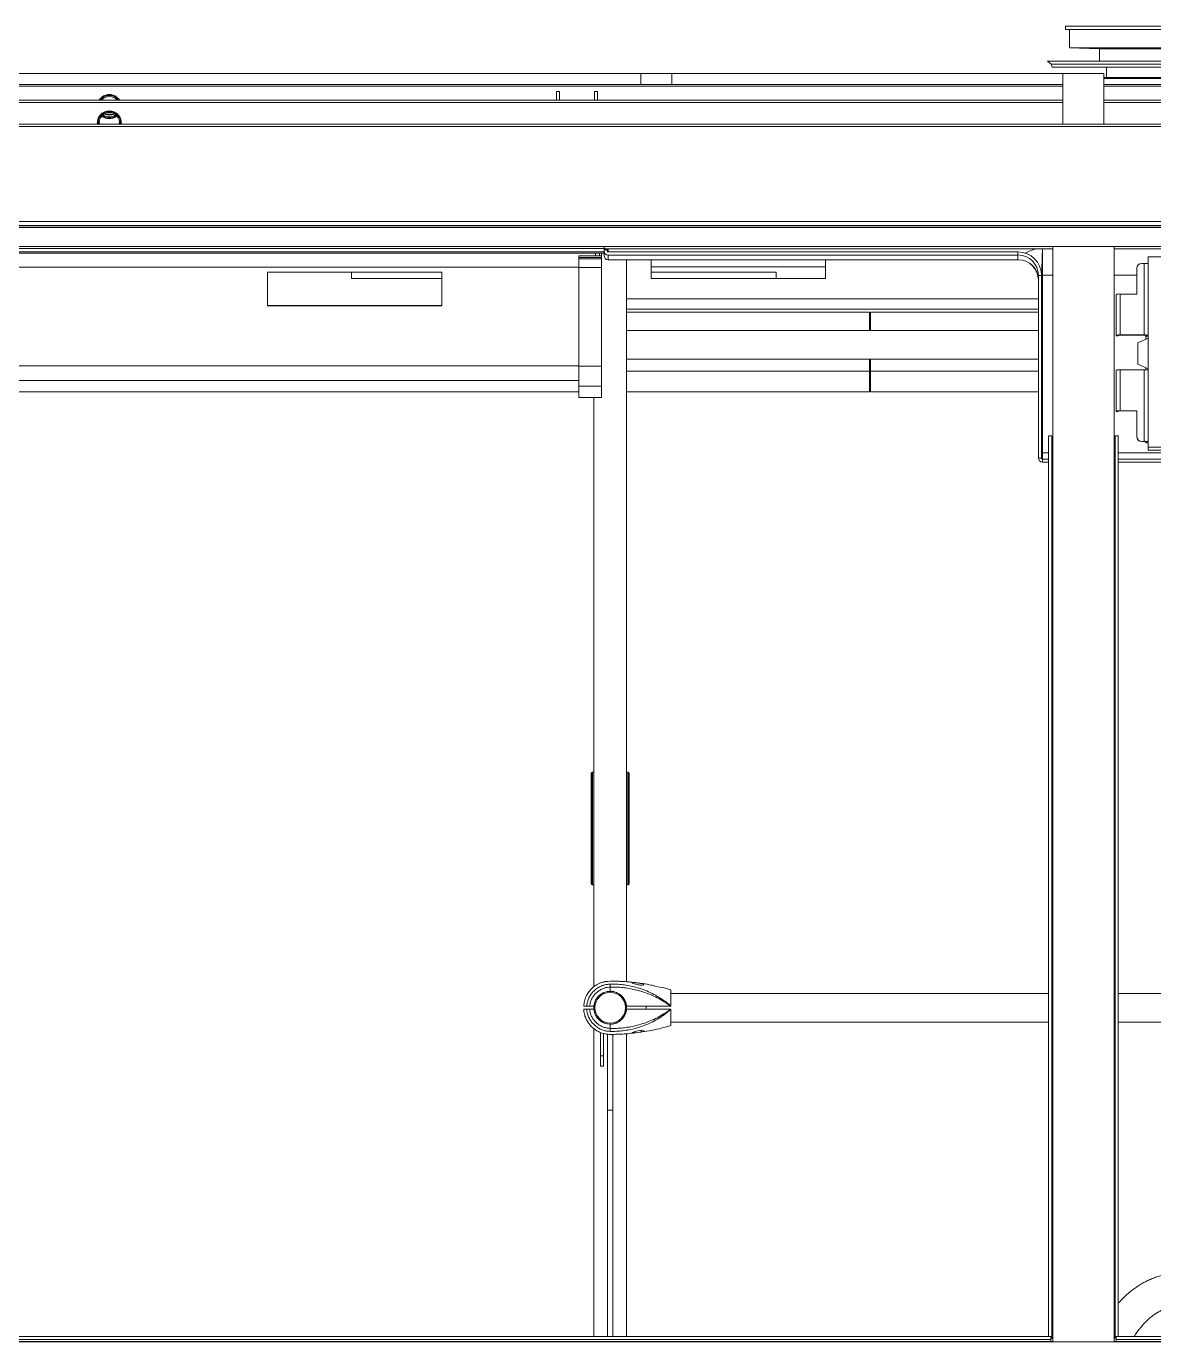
# Model space of a CAD drawing. Header units: millimetres. Extents: x -16985 to -606, y 2122 to 9380.
# Drawn here: x -10484 to -9383, y 6218 to 7502 of the extents above; entities that cross this region are included whole.
import ezdxf

# ---------------------------------------------------------------- set-up
doc = ezdxf.new("R2010")
doc.units = ezdxf.units.MM
doc.linetypes.add('K5LT32768', pattern=[0])
doc.linetypes.add('K5LT_THIN', pattern=[0])

msp = doc.modelspace()

# ---------------------------------------------------------------- linework, layer by layer
at = {"color": 7, "linetype": 'K5LT_THIN', "lineweight": 18}
for p, q in [((-9469.1, 7502.2), (-9469.1, 7499.2)), ((-9349.1, 7502.2), (-9469.1, 7502.2)), ((-9349.1, 7499.2), (-9469.1, 7499.2)), ((-9465.1, 7499.2), (-9465.1, 7481.2)), ((-9465.1, 7481.2), (-9436.1, 7480.2)), ((-9349.1, 7481.2), (-9465.1, 7481.2)), ((-9349.1, 7480.2), (-9436.1, 7480.2)), ((-9436.1, 7480.2), (-9436.1, 7468.2)), ((-9486.6, 7468.2), (-9483.1, 7465.2)), ((-9349.1, 7468.2), (-9486.6, 7468.2)), ((-9349.1, 7465.2), (-9483.1, 7465.2)), ((-9483.1, 7465.2), (-9482.1, 7462.2)), ((-9349.1, 7462.2), (-9482.1, 7462.2)), ((-9429.1, 7462.2), (-9429.1, 7452.2)), ((-11237.6, 7456.2), (-9471.6, 7456.2)), ((-9853.6, 7456.2), (-9883.6, 7456.2)), ((-9883.6, 7445.3), (-9883.6, 7456.2)), ((-9853.6, 7445.3), (-9853.6, 7456.2)), ((-9431.6, 7456.2), (-9471.6, 7456.2)), ((-9471.6, 7406.7), (-9471.6, 7456.2)), ((-9431.6, 7406.7), (-9431.6, 7456.2)), ((-8456.6, 7452.2), (-9431.6, 7452.2)), ((-8456.6, 7451.3), (-9431.6, 7451.3)), ((-11237.6, 7445.3), (-9471.6, 7445.3)), ((-11237.6, 7443.7), (-9471.6, 7443.7)), ((-9963.1, 7438.7), (-9966.1, 7438.7)), ((-9966.1, 7438.7), (-9966.1, 7430.2)), ((-9963.1, 7438.7), (-9963.1, 7430.2)), ((-9926.1, 7438.7), (-9929.1, 7438.7)), ((-9929.1, 7438.7), (-9929.1, 7430.2)), ((-9926.1, 7438.7), (-9926.1, 7430.2)), ((-9853.6, 7445.3), (-9883.6, 7445.3)), ((-9431.6, 7445.3), (-8313.6, 7445.3)), ((-9431.6, 7443.7), (-8313.6, 7443.7)), ((-11237.6, 7430.2), (-9471.6, 7430.2)), ((-11237.6, 7427.9), (-9471.6, 7427.9)), ((-9431.6, 7430.2), (-8313.6, 7430.2)), ((-9431.6, 7427.9), (-8313.6, 7427.9)), ((-10414.1, 7410.4), (-10414.1, 7407.8)), ((-10406.5, 7416.2), (-10398.6, 7416.2)), ((-10391.1, 7407.8), (-10391.1, 7410.4)), ((-8276.6, 7406.7), (-16740.6, 7406.7)), ((-8276.6, 7406.7), (-16740.6, 7406.7)), ((-16740.6, 7406.7), (-8276.6, 7406.7)), ((-16740.6, 7404.5), (-8276.6, 7404.5)), ((-10414.2, 7406.7), (-10414.3, 7408.1)), ((-10390.8, 7408.1), (-10390.9, 7406.7)), ((-16740.6, 7311.8), (-8276.6, 7311.8)), ((-16740.6, 7307.6), (-8276.6, 7307.6)), ((-16740.6, 7307.4), (-8276.6, 7307.4)), ((-16740.6, 7305.7), (-8276.6, 7305.7)), ((-9919.6, 7287.4), (-11225.6, 7287.4)), ((-9919.6, 7285.4), (-11225.6, 7285.4)), ((-11223.6, 7280.6), (-9919.6, 7280.6)), ((-9928.1, 7280.6), (-9928.1, 7278)), ((-9924.1, 7278), (-9924.1, 7280.6)), ((-9922.1, 7280.6), (-9922.1, 7278)), ((-9919.6, 7287.4), (-9919.6, 7285.4)), ((-9919.6, 7287.2), (-8276.6, 7287.2)), ((-9919.6, 7285.4), (-9919.6, 7282.2)), ((-9918.6, 7285.3), (-9919.6, 7285.3)), ((-9916.6, 7283.9), (-9919.6, 7283.9)), ((-9919.6, 7282.2), (-9919.6, 7280.6)), ((-9919.6, 7280.6), (-9919.6, 7280.6)), ((-9919.6, 7278.4), (-9919.6, 7280.6)), ((-9918.6, 7285.3), (-9918.6, 7283.9)), ((-9918.6, 7285), (-9481.6, 7285)), ((-9916.6, 7284.1), (-9916.6, 7285)), ((-9916.6, 7282.9), (-9916.6, 7283.9)), ((-9515.6, 7281.9), (-9915.6, 7281.9)), ((-9515.6, 7281.9), (-9515.6, 7278.9)), ((-9421.6, 7287.2), (-9481.6, 7287.2)), ((-9481.6, 6218.2), (-9481.6, 7287.2)), ((-9421.6, 6218.2), (-9421.6, 7287.2)), ((-9421.6, 7285), (-8373.6, 7285)), ((-9944.1, 7278), (-9922.1, 7278)), ((-9944.1, 7276.5), (-9944.1, 7278)), ((-9944.1, 7276.5), (-9922.1, 7276.5)), ((-9944.1, 7276.5), (-9944.1, 7275.2)), ((-9944.1, 7275.2), (-9922.1, 7275.2)), ((-9944.1, 7275.2), (-9944.1, 7266.6)), ((-9922.1, 7276.5), (-9922.1, 7278)), ((-9922.1, 7276.5), (-9922.1, 7275.2)), ((-9922.1, 7275.2), (-9922.1, 7266.6)), ((-9919.6, 7278.4), (-9919.6, 7278.4)), ((-9515.6, 7278.9), (-9915.6, 7278.9)), ((-9915.6, 7278.9), (-9915.6, 7274.4)), ((-9915.6, 7274.4), (-9515.6, 7274.4)), ((-9915.6, 7274.4), (-9515.6, 7274.4)), ((-9897.6, 6569.6), (-9897.6, 7274.4)), ((-9873.6, 7274.4), (-9873.6, 7256)), ((-9703.6, 7256), (-9703.6, 7274.4)), ((-9515.6, 7274.4), (-9515.6, 7278.9)), ((-9394.6, 7270.8), (-9392.5, 7270.8)), ((-9392.5, 7270.8), (-9392.5, 7200.9)), ((-8406.6, 7277.2), (-9388.6, 7277.2)), ((-9388.6, 7091.4), (-9388.6, 7277.2)), ((-10078.1, 7262.2), (-10248.1, 7262.2)), ((-10248.1, 7262.2), (-10248.1, 7229.3)), ((-10166.1, 7256), (-10166.1, 7262.2)), ((-10078.1, 7256), (-10166.1, 7256)), ((-10078.1, 7229.3), (-10078.1, 7262.2)), ((-9944.1, 7266.6), (-9922.1, 7266.6)), ((-9944.1, 7266.6), (-9944.1, 7170.3)), ((-9922.1, 7266.6), (-9922.1, 7170.3)), ((-9751.6, 7262.3), (-9873.6, 7262.3)), ((-9873.6, 7262.2), (-9751.6, 7262.2)), ((-9873.6, 7256), (-9703.6, 7256)), ((-9751.6, 7256), (-9751.6, 7262.3)), ((-9495.6, 7080.8), (-9495.6, 7259)), ((-9492.6, 7259), (-9495.6, 7259)), ((-9492.6, 7080.8), (-9492.6, 7259)), ((-9492.5, 7257.8), (-9492.6, 7258)), ((-9491.6, 7086), (-9491.6, 7259.4)), ((-9399.6, 7240.8), (-9399.6, 7265.8)), ((-10248.1, 7229.5), (-10078.1, 7229.5)), ((-10248.1, 7229.3), (-10078.1, 7229.3)), ((-9495.6, 7236.2), (-9897.6, 7236.2)), ((-9419.6, 7200.7), (-9419.6, 7240.7)), ((-9415.7, 7240.8), (-9415.7, 7200.9)), ((-9415.7, 7240.8), (-9399.6, 7240.8)), ((-9660.6, 7223), (-9897.6, 7223)), ((-9660.6, 7223), (-9660.6, 7205.2)), ((-9495.6, 7223), (-9659.6, 7223)), ((-9659.6, 7223), (-9659.6, 7205.2)), ((-9495.6, 7205.2), (-9897.6, 7205.2)), ((-9417.6, 7200.7), (-9419.6, 7200.7)), ((-9419.6, 7200.7), (-9419.6, 7200.1)), ((-9419.6, 7200.1), (-9417.6, 7200.1)), ((-9419.6, 7200.1), (-9417.6, 7200.1)), ((-9419.6, 7200.1), (-9419.6, 7200.1)), ((-9417.6, 7200.7), (-9417.6, 7200.1)), ((-9417.6, 7200.1), (-9417.6, 7200.1)), ((-9392.5, 7200.9), (-9415.7, 7200.9)), ((-9415.7, 7200.8), (-9415.7, 7200.9)), ((-9392.5, 7200.8), (-9415.7, 7200.8)), ((-9388.6, 7197.8), (-9398.6, 7193.2)), ((-9398.6, 7183.3), (-9398.6, 7193.2)), ((-9392.5, 7200.8), (-9392.5, 7200.9)), ((-9390.6, 7200.7), (-9388.6, 7200.7)), ((-9390.6, 7200.7), (-9390.6, 7199.8)), ((-9388.6, 7199.8), (-9390.6, 7199.8)), ((-9390.6, 7199.8), (-9390.6, 7196.9)), ((-9398.6, 7172.5), (-9398.6, 7183.3)), ((-9944.1, 7170.3), (-9922.1, 7170.3)), ((-9944.1, 7170.3), (-9944.1, 7150.8)), ((-9922.1, 7170.3), (-9922.1, 7150.8)), ((-9897.6, 7177.2), (-9495.6, 7177.2)), ((-9660.6, 7177.2), (-9660.6, 7165.6)), ((-9660.6, 7165.6), (-9660.6, 7145.5)), ((-9659.6, 7177.2), (-9659.6, 7165.6)), ((-9659.6, 7165.6), (-9659.6, 7145.5)), ((-9419.6, 7126.8), (-9419.6, 7166.7)), ((-9415.7, 7166.9), (-9415.7, 7127)), ((-9415.7, 7166.9), (-9392.5, 7166.9)), ((-9398.6, 7172.5), (-9388.6, 7167.8)), ((-9392.5, 7097), (-9392.5, 7166.9)), ((-9390.6, 7168.8), (-9390.6, 7166.9)), ((-9944.1, 7145.5), (-11223.6, 7145.5)), ((-9944.1, 7150.8), (-9922.1, 7150.8)), ((-9944.1, 7150.8), (-9944.1, 7140)), ((-9944.1, 7140), (-9922.1, 7140)), ((-9944.1, 7140), (-9922.1, 7140)), ((-9944.1, 7140), (-9944.1, 7140)), ((-9929.6, 7140), (-9929.6, 6564.7)), ((-9922.1, 7150.8), (-9922.1, 7140)), ((-9922.1, 7140), (-9922.1, 7140)), ((-9660.6, 7145.5), (-9897.6, 7145.5)), ((-9660.6, 7146.7), (-9659.6, 7146.7)), ((-9660.6, 7145.5), (-9660.6, 7145.5)), ((-9495.6, 7145.5), (-9659.6, 7145.5)), ((-9659.6, 7145.5), (-9659.6, 7145.5)), ((-9419.6, 7126.2), (-9419.6, 7126.8)), ((-9419.6, 7126.2), (-9417.6, 7126.2)), ((-9419.6, 7126.2), (-9417.6, 7126.2)), ((-9419.6, 7126.2), (-9419.6, 7126.2)), ((-9417.6, 7126.8), (-9417.6, 7126.2)), ((-9417.6, 7126.2), (-9417.6, 7126.2)), ((-9399.6, 7127), (-9415.7, 7127)), ((-9399.6, 7126.9), (-9415.7, 7126.9)), ((-9399.6, 7102), (-9399.6, 7127)), ((-9485.6, 7079.8), (-9485.6, 7102.4)), ((-9482.6, 7102.5), (-9482.6, 6223.4)), ((-9420.6, 7102.5), (-9420.6, 6223.4)), ((-9417.6, 7102.4), (-9417.6, 7079.8)), ((-9399.6, 7101.9), (-9399.6, 7102)), ((-9394.6, 7097), (-9394.6, 7096.9)), ((-9392.5, 7097), (-9394.6, 7097)), ((-9392.5, 7096.9), (-9394.6, 7096.9)), ((-9392.5, 7096.9), (-9392.5, 7097)), ((-9390.6, 7096.8), (-9388.6, 7096.8)), ((-9390.6, 7095.7), (-9390.6, 7096.8)), ((-9390.6, 7095.7), (-9388.6, 7095.7)), ((-9390.6, 7095.7), (-9388.6, 7095.7)), ((-9390.6, 7095.7), (-9390.6, 7095.7)), ((-9388.6, 7088.5), (-9388.6, 7091.4)), ((-8406.6, 7091.4), (-9388.6, 7091.4)), ((-8406.6, 7088.5), (-9388.6, 7088.5)), ((-9492.6, 7080.8), (-9495.6, 7080.8)), ((-9491.6, 7079.8), (-9491.6, 7086)), ((-9491.6, 7079.8), (-9491.6, 7076.8)), ((-9485.6, 7079.8), (-9491.6, 7079.8)), ((-9485.6, 7076.8), (-9491.6, 7076.8)), ((-9485.6, 7079.8), (-9485.6, 7076.8)), ((-9485.6, 6223.3), (-9485.6, 7076.8)), ((-9417.6, 7079.8), (-9417.6, 7076.8)), ((-8377.6, 7079.8), (-9417.6, 7079.8)), ((-9417.6, 7076.8), (-9417.6, 6223.3)), ((-8377.6, 7076.8), (-9417.6, 7076.8)), ((-9932.1, 6665.2), (-9932.1, 6773.2)), ((-9931.1, 6664.2), (-9931.1, 6774.2)), ((-9930.8, 6774.2), (-9931.1, 6774.2)), ((-9930.8, 6664.2), (-9930.8, 6774.2)), ((-9929.6, 6774.2), (-9930.8, 6774.2)), ((-9896.3, 6774.2), (-9897.6, 6774.2)), ((-9896.1, 6774.2), (-9896.3, 6774.2)), ((-9896.3, 6664.2), (-9896.3, 6774.2)), ((-9896.1, 6664.2), (-9896.1, 6774.2)), ((-9895.1, 6665.2), (-9895.1, 6773.2)), ((-9930.8, 6664.2), (-9931.1, 6664.2)), ((-9929.6, 6664.2), (-9930.8, 6664.2)), ((-9896.3, 6664.2), (-9897.6, 6664.2)), ((-9896.1, 6664.2), (-9896.3, 6664.2)), ((-9913.6, 6567.2), (-9913.6, 6564.3)), ((-9913.6, 6564.3), (-9913.6, 6560.3)), ((-9854.5, 6561.7), (-9861.1, 6563.5)), ((-9854.5, 6561.7), (-9854.5, 6545.9)), ((-9485.6, 6558.2), (-9854.5, 6558.2)), ((-8377.6, 6558.2), (-9417.6, 6558.2)), ((-9936.6, 6545.7), (-9939.5, 6545.7)), ((-9936.6, 6542.7), (-9939.5, 6542.7)), ((-9933.7, 6545.7), (-9936.6, 6545.7)), ((-9933.7, 6542.7), (-9936.6, 6542.7)), ((-9933.7, 6545.7), (-9929.6, 6545.7)), ((-9933.7, 6542.7), (-9929.6, 6542.7)), ((-9929.6, 6546), (-9929.6, 6544.2)), ((-9929.6, 6544.2), (-9929.6, 6542.4)), ((-9897.6, 6544.2), (-9897.6, 6545.9)), ((-9897.6, 6542.5), (-9897.6, 6544.2)), ((-9897.5, 6545.7), (-9854.8, 6545.7)), ((-9897.5, 6542.7), (-9854.8, 6542.7)), ((-9878.6, 6545.7), (-9878.6, 6542.7)), ((-9854.5, 6545.7), (-9854.8, 6545.7)), ((-9854.5, 6542.7), (-9854.8, 6542.7)), ((-9854.5, 6545.9), (-9854.5, 6545.7)), ((-9854.5, 6542.5), (-9854.5, 6542.7)), ((-9854.5, 6526.7), (-9854.5, 6542.5)), ((-9929.6, 6523.8), (-9929.6, 6223.3)), ((-9913.6, 6524), (-9913.6, 6528.1)), ((-9913.6, 6521.1), (-9913.6, 6524)), ((-9854.5, 6530.2), (-9485.6, 6530.2)), ((-9417.6, 6530.2), (-8377.6, 6530.2)), ((-9923.1, 6497.2), (-9923.1, 6520)), ((-9920.1, 6519.1), (-9920.1, 6497.2)), ((-9916.1, 6444.2), (-9916.1, 6518.4)), ((-9911.1, 6518.3), (-9911.1, 6444.2)), ((-9897.6, 6223.3), (-9897.6, 6518.8)), ((-9889.5, 6521), (-9892.5, 6519.7)), ((-9892.5, 6519.7), (-9889.5, 6519.7)), ((-9883.5, 6522.2), (-9889.5, 6521)), ((-9889.5, 6521), (-9889.5, 6519.7)), ((-9889.5, 6519.7), (-9883.5, 6520.5)), ((-9880.5, 6521.6), (-9883.5, 6522.2)), ((-9883.5, 6522.2), (-9883.5, 6520.5)), ((-9883.5, 6520.5), (-9880.5, 6521.6)), ((-9923.1, 6487.2), (-9923.1, 6497.2)), ((-9923.1, 6497.2), (-9920.1, 6497.2)), ((-9920.1, 6497.2), (-9920.1, 6487.2)), ((-9920.1, 6487.2), (-9923.1, 6487.2)), ((-9911.1, 6444.2), (-9916.1, 6444.2)), ((-9916.1, 6444.2), (-9916.1, 6223.3)), ((-9911.1, 6444.2), (-9911.1, 6223.3)), ((-11573.6, 6218.2), (-8333.6, 6218.2)), ((-9483.6, 6223.3), (-11225.6, 6223.3)), ((-11225.6, 6220.4), (-9483.6, 6220.4)), ((-9483.6, 6223.3), (-9483.6, 6220.4)), ((-9483.6, 6218.6), (-9483.6, 6220.4)), ((-9482.6, 6221.6), (-9482.6, 6223.4)), ((-9421.6, 6218.2), (-9481.6, 6218.2)), ((-9420.6, 6223.4), (-9420.6, 6221.6)), ((-8375.6, 6223.3), (-9419.6, 6223.3)), ((-9419.6, 6220.4), (-9419.6, 6223.3)), ((-8375.6, 6220.4), (-9419.6, 6220.4)), ((-9419.6, 6218.6), (-9419.6, 6220.4))]:
    msp.add_line(p, q, dxfattribs=at)
at = {"color": 8, "linetype": 'K5LT32768', "lineweight": 15, "true_color": 0x808080}
for p, q in [((-9919.6, 7282.2), (-11223.6, 7282.2)), ((-9919.6, 7280.6), (-11223.6, 7280.6)), ((-9915.6, 7281.9), (-9915.6, 7285)), ((-9491.6, 7259.4), (-9491.6, 7285)), ((-9915.6, 7274.4), (-9915.6, 7274.4)), ((-9515.6, 7274.4), (-9515.6, 7274.4)), ((-9944.1, 7267.2), (-11223.6, 7267.2)), ((-9703.6, 7267.3), (-9873.6, 7267.3)), ((-9481.6, 7259.4), (-9491.6, 7259.4)), ((-9399.6, 7259.4), (-9421.6, 7259.4)), ((-9897.6, 7226.2), (-9495.6, 7226.2)), ((-9944.1, 7170.9), (-11223.6, 7170.9)), ((-9660.6, 7165.6), (-9897.6, 7165.6)), ((-9660.6, 7166.8), (-9659.6, 7166.8)), ((-9495.6, 7165.6), (-9659.6, 7165.6)), ((-9944.1, 7156.3), (-11223.6, 7156.3)), ((-9944.1, 7145.5), (-11223.6, 7145.5)), ((-9660.6, 7145.5), (-9897.6, 7145.5)), ((-9660.6, 7146.7), (-9659.6, 7146.7)), ((-9495.6, 7145.5), (-9659.6, 7145.5)), ((-9485.6, 7086), (-9491.6, 7086)), ((-8377.6, 7086), (-9417.6, 7086)), ((-11227.6, 6218.3), (-9481.6, 6218.3)), ((-8373.6, 6218.3), (-9421.6, 6218.3))]:
    msp.add_line(p, q, dxfattribs=at)
at = {"color": 7, "linetype": 'K5LT_THIN', "const_width": 0.18}
for points in [[(-10414.1, 7407.9), (-10414.1, 7408.3), (-10414.2, 7409.1)], [(-10414.3, 7409), (-10414.1, 7408.1), (-10414.1, 7407.7)], [(-10390.9, 7409.1), (-10391, 7408.3), (-10391.1, 7407.9)], [(-10391.1, 7407.7), (-10391, 7408.1), (-10390.9, 7409)]]:
    msp.add_lwpolyline(points, dxfattribs=at)
at = {"color": 7, "linetype": 'K5LT_THIN', "lineweight": 18}
for radius in [16, 15]:
    msp.add_circle((-9913.6, 6544.2), radius, dxfattribs=at)
for centre, radius, start, end in [((-10402.6, 7423.8), 11.8, 89.9868, 146.5927), ((-10402.6, 7423.7), 11.5, 89.9868, 145.1537), ((-10402.6, 7423.7), 11, 89.9874, 143.3239), ((-10402.6, 7423.8), 11.8, 33.4073, 90.0132), ((-10402.6, 7423.7), 11.5, 34.8463, 90.0132), ((-10402.6, 7423.7), 11, 36.6761, 90.0126), ((-10402.6, 7423.7), 10, 89.9896, 139.3218), ((-10402.6, 7423.7), 10, 40.6797, 90.0088), ((-10402.6, 7407.9), 11.7, 89.8978, 186.0302), ((-10402.6, 7407.8), 11.5, 89.8956, 185.386), ((-10402.6, 7407.8), 11, 89.8954, 185.6351), ((-10402.6, 7407.9), 9.98, 89.8947, 186.6571), ((-10402.6, 7410.4), 9.95, 187.1729, 201.5312), ((-10402.6, 7423.9), 11.8, 231.5793, 270.0043), ((-10402.6, 7423.8), 11.8, 231.2431, 308.7569), ((-10402.6, 7423.7), 11.5, 230.9882, 309.0118), ((-10402.6, 7423.7), 11, 231.2618, 308.7382), ((-10402.6, 7423.7), 10, 232.5793, 307.4207), ((-10402.6, 7425.4), 10, 241.1203, 298.8797), ((-10402.5, 7407.9), 11.7, 353.9698, 90.1022), ((-10402.5, 7407.8), 11.5, 354.614, 90.1044), ((-10402.5, 7407.8), 11, 354.3649, 90.1046), ((-10402.5, 7407.9), 9.98, 353.351, 90.0972), ((-10402.6, 7423.9), 11.8, 269.9957, 308.4207), ((-10402.5, 7410.4), 9.95, 338.4688, 352.8271), ((-9915.6, 7282.9), 4, 180.0266, 270.0266), ((-9915.6, 7282.9), 1, 180.0266, 270.0266), ((-9915.6, 7278.4), 4, 180, 270), ((-9915.6, 7278.4), 4, 180.0266, 270.0266), ((-9515.6, 7254.4), 20, 0, 90), ((-9515.5, 7254.4), 20, 0.0291, 90.0241), ((-9394.6, 7265.8), 5, 89.9725, 179.9725), ((-9391.5, 7248.4), 22.4, 82.4963, 92.4885), ((-9491.7, 7264.2), 4.78, 260.4847, 271.3446), ((-9416.6, 7218.5), 22.4, 87.5115, 97.5037), ((-9416.6, 7178.5), 22.4, 87.5115, 97.5037), ((-9416.1, 7189.9), 10.9, 87.5115, 97.5037), ((-9391.5, 7178.5), 22.4, 82.4963, 92.4885), ((-9392, 7189.9), 10.9, 82.4963, 92.4885), ((-9416.6, 7144.5), 22.4, 87.5115, 97.5037), ((-9391.5, 7144.5), 22.4, 82.4963, 92.4885), ((-9416.6, 7104.6), 22.4, 87.5115, 97.5037), ((-9416.1, 7116), 10.9, 87.5115, 97.5037), ((-9483.3, 7085.3), 17.3, 87.5139, 97.4963), ((-9481.6, 7104.2), 3.6, 255.3572, 271.4374), ((-9421.5, 7104.2), 3.6, 268.5626, 284.6428), ((-9419.8, 7085.3), 17.3, 82.5037, 92.4861), ((-9394.6, 7102), 5, 180.0275, 270.0275), ((-9394.6, 7101.9), 5, 180.0275, 270.0275), ((-9391.5, 7074.6), 22.4, 82.4963, 92.4885), ((-9392, 7086), 10.9, 82.4963, 92.4885), ((-9491.6, 7080.8), 4, 180, 270), ((-9491.8, 7088.3), 2.31, 250.9406, 276.1423), ((-9491.6, 7080.8), 1, 180, 270), ((-9931.1, 6773.2), 1, 90, 180), ((-9896.1, 6773.2), 1, 0, 90), ((-9931.1, 6665.2), 1, 180, 270), ((-9896.1, 6665.2), 1, 270, 0), ((-9908.5, 6448.9), 121.2, 89.7997, 94.8447), ((-9852.7, 6626.3), 63.4, 251.6874, 262.3802), ((-9913.6, 6544.2), 16.1, 90, 174.6541), ((-9913.6, 6544.2), 16.1, 185.3459, 270), ((-9483.3, 6205.5), 17.9, 87.6367, 97.2652), ((-9481.7, 6230.8), 9.37, 258.8524, 271.1463), ((-9481.9, 6226.5), 8.02, 257.8077, 272.1909), ((-9481.6, 6225.1), 3.6, 255.3572, 271.4374), ((-9421.5, 6225.1), 3.6, 268.5626, 284.6428), ((-9421.2, 6229.5), 8.02, 267.8091, 282.1923), ((-9421.4, 6227.8), 9.37, 268.8537, 281.1476), ((-9419.8, 6205.5), 17.9, 82.7348, 92.3633)]:
    msp.add_arc(centre, radius, start, end, dxfattribs=at)
for major_axis, ratio in [((23, 0), 0.998699), ((20, 0), 0.998643)]:
    msp.add_ellipse((-9515.6, 7259), major_axis=major_axis, ratio=ratio, start_param=0, end_param=1.570796, dxfattribs=at)
at = {"color": 8, "linetype": 'K5LT32768', "lineweight": 15, "true_color": 0x808080}
for points, knots in [([(-9498.2, 7285), (-9499.4, 7284.5), (-9502.5, 7283.3), (-9506.1, 7282), (-9508.3, 7281.1), (-9508.9, 7280.9)], [0, 0, 0, 0, 0.322374, 0.830784, 1, 1, 1, 1]), ([(-9492.5, 7259.5), (-9492.4, 7260.1), (-9492.4, 7262.8), (-9492.2, 7267.9), (-9492, 7273.3), (-9491.9, 7278.2), (-9491.7, 7281.7), (-9491.7, 7284.2), (-9491.6, 7285)], [0, 0, 0, 0, 0.07528, 0.310859, 0.585025, 0.69859, 0.901577, 1, 1, 1, 1])]:
    msp.add_open_spline(points, degree=3, knots=knots, dxfattribs=at)
at = {"color": 7, "linetype": 'K5LT_THIN', "lineweight": 18}
msp.add_open_spline([(-9492.5, 7259.5), (-9492.5, 7258.9), (-9492.5, 7258.3), (-9492.5, 7257.8)], degree=3, dxfattribs=at)
for points, knots in [([(-9918.7, 6569.6), (-9919.7, 6569.4), (-9921.6, 6569), (-9924.4, 6567.9), (-9927.2, 6566.4), (-9929.9, 6564.5), (-9932.7, 6562), (-9935.2, 6558.8), (-9937.3, 6555), (-9938.9, 6550.6), (-9939.3, 6547.4), (-9939.5, 6545.7)], [0, 0, 0, 0, 0.089207, 0.172558, 0.263715, 0.363085, 0.471156, 0.588311, 0.715065, 0.851928, 1, 1, 1, 1]), ([(-9936.6, 6545.7), (-9936.6, 6545.7), (-9936.4, 6546.8), (-9936.2, 6549.3), (-9934.9, 6553), (-9933, 6556.5), (-9930.5, 6559.7), (-9927.6, 6562.4), (-9924.2, 6564.6), (-9920.7, 6566.1), (-9917.1, 6567), (-9914.8, 6567.2), (-9913.6, 6567.2)], [0, 0, 0, 0, 0.000002, 0.100263, 0.215758, 0.334836, 0.448728, 0.565896, 0.680465, 0.798422, 0.898053, 1, 1, 1, 1]), ([(-9913.6, 6564.3), (-9914.6, 6564.3), (-9916.6, 6564.2), (-9919.7, 6563.4), (-9922.8, 6562), (-9925.7, 6560.1), (-9928.3, 6557.7), (-9930.5, 6555), (-9932.2, 6551.8), (-9933.3, 6548.7), (-9933.5, 6546.6), (-9933.7, 6545.7)], [0, 0, 0, 0, 0.100629, 0.203444, 0.318936, 0.437824, 0.552796, 0.671011, 0.787339, 0.907194, 1, 1, 1, 1]), ([(-9913.6, 6567.2), (-9911.6, 6567.2), (-9907.4, 6567.3), (-9901.1, 6566.7), (-9894.9, 6565.7), (-9888.2, 6564.2), (-9881.4, 6562), (-9874.3, 6559.1), (-9867.5, 6555.4), (-9860.8, 6551.1), (-9856.6, 6547.7), (-9854.5, 6545.9)], [0, 0, 0, 0, 0.096541, 0.193087, 0.29174, 0.390386, 0.508085, 0.625785, 0.747724, 0.869674, 1, 1, 1, 1]), ([(-9854.8, 6545.7), (-9854.8, 6545.7), (-9857, 6547.3), (-9861.2, 6550.3), (-9867.8, 6554), (-9874.6, 6557.2), (-9881.7, 6559.8), (-9888.6, 6561.7), (-9895.1, 6563.1), (-9901.1, 6563.9), (-9907.3, 6564.4), (-9911.5, 6564.4), (-9913.6, 6564.3)], [0, 0, 0, 0, 0.001731, 0.130268, 0.248627, 0.366988, 0.488705, 0.610419, 0.706888, 0.80336, 0.901685, 1, 1, 1, 1]), ([(-9872.6, 6566.1), (-9872.9, 6566.2), (-9875.9, 6566.8), (-9881.1, 6567.7), (-9887.8, 6568.6), (-9893.6, 6569.3), (-9898.8, 6569.7), (-9903.3, 6569.9), (-9906.3, 6570.1), (-9907.8, 6570.1), (-9908, 6570.1)], [0, 0, 0, 0, 0.026576, 0.251636, 0.443694, 0.601914, 0.740791, 0.87965, 0.977011, 1, 1, 1, 1]), ([(-9886.5, 6568.4), (-9887.2, 6568.4), (-9888.5, 6568.6), (-9890.2, 6568.8), (-9891.5, 6568.8), (-9892.2, 6568.8), (-9892.3, 6568.6), (-9891.8, 6568.3), (-9890.7, 6567.8), (-9889.1, 6567.3), (-9887.2, 6566.8), (-9885.2, 6566.4), (-9883.4, 6566.2), (-9882, 6566.3), (-9881, 6566.5), (-9880.7, 6566.8), (-9880.9, 6567.2), (-9881.9, 6567.5), (-9883.3, 6567.9), (-9885, 6568.1), (-9886.1, 6568.3), (-9886.5, 6568.4)], [0, 0, 0, 0, 0.053427, 0.106872, 0.159867, 0.212241, 0.264269, 0.316564, 0.36995, 0.425098, 0.481772, 0.538019, 0.591327, 0.641955, 0.692581, 0.745029, 0.799148, 0.853923, 0.908664, 0.963194, 1, 1, 1, 1]), ([(-9897.5, 6545.7), (-9897.7, 6546.6), (-9897.9, 6548.4), (-9898.8, 6550.9), (-9900.2, 6553.3), (-9901.9, 6555.4), (-9903.9, 6557.2), (-9906.3, 6558.6), (-9908.8, 6559.6), (-9911.3, 6560.2), (-9912.9, 6560.3), (-9913.6, 6560.3)], [0, 0, 0, 0, 0.112407, 0.228078, 0.340483, 0.456139, 0.568708, 0.684539, 0.797128, 0.912993, 1, 1, 1, 1]), ([(-9939.5, 6542.7), (-9939.3, 6541.1), (-9939, 6538.2), (-9937.6, 6534.1), (-9935.9, 6530.7), (-9933.7, 6527.6), (-9931.2, 6525), (-9928.5, 6522.9), (-9925.6, 6521.1), (-9922.4, 6519.6), (-9918.6, 6518.6), (-9914.6, 6518.1), (-9910.3, 6518.2), (-9905.4, 6518.3), (-9899.5, 6518.6), (-9892.5, 6519.2), (-9884.4, 6520.2), (-9875.3, 6521.6), (-9865.2, 6523.7), (-9858.2, 6525.7), (-9854.5, 6526.7)], [0, 0, 0, 0, 0.047232, 0.089953, 0.128562, 0.163268, 0.20377, 0.238037, 0.266426, 0.305788, 0.345515, 0.385771, 0.426646, 0.475188, 0.534361, 0.605226, 0.687323, 0.780381, 0.884438, 1, 1, 1, 1]), ([(-9936.6, 6542.7), (-9936.6, 6542.7), (-9936.4, 6541.5), (-9936.2, 6539.1), (-9934.9, 6535.4), (-9933, 6531.8), (-9930.5, 6528.7), (-9927.6, 6526), (-9924.2, 6523.8), (-9920.7, 6522.2), (-9917.1, 6521.3), (-9914.8, 6521.2), (-9913.6, 6521.1)], [0, 0, 0, 0, 0.000002, 0.100263, 0.215758, 0.334836, 0.448728, 0.565896, 0.680465, 0.798422, 0.898053, 1, 1, 1, 1]), ([(-9913.6, 6524), (-9914.6, 6524.1), (-9916.6, 6524.2), (-9919.7, 6525), (-9922.8, 6526.3), (-9925.7, 6528.3), (-9928.3, 6530.6), (-9930.5, 6533.4), (-9932.2, 6536.5), (-9933.3, 6539.7), (-9933.5, 6541.8), (-9933.7, 6542.7)], [0, 0, 0, 0, 0.100629, 0.203444, 0.318936, 0.437824, 0.552796, 0.671011, 0.787339, 0.907194, 1, 1, 1, 1]), ([(-9854.8, 6542.7), (-9854.8, 6542.7), (-9857, 6541.1), (-9861.2, 6538.1), (-9867.8, 6534.4), (-9874.6, 6531.2), (-9881.7, 6528.6), (-9888.6, 6526.6), (-9895.1, 6525.3), (-9901.1, 6524.5), (-9907.3, 6524), (-9911.5, 6524), (-9913.6, 6524)], [0, 0, 0, 0, 0.001731, 0.130268, 0.248627, 0.366988, 0.488705, 0.610419, 0.706888, 0.80336, 0.901685, 1, 1, 1, 1]), ([(-9897.5, 6542.7), (-9897.7, 6541.8), (-9897.9, 6540), (-9898.8, 6537.5), (-9900.2, 6535.1), (-9901.9, 6533), (-9903.9, 6531.2), (-9906.3, 6529.7), (-9908.8, 6528.7), (-9911.3, 6528.2), (-9912.9, 6528.1), (-9913.6, 6528.1)], [0, 0, 0, 0, 0.112407, 0.228078, 0.340483, 0.456139, 0.568708, 0.684539, 0.797128, 0.912993, 1, 1, 1, 1]), ([(-9913.6, 6521.1), (-9911.6, 6521.1), (-9907.4, 6521.1), (-9901.1, 6521.7), (-9894.9, 6522.6), (-9888.3, 6524.1), (-9881.4, 6526.3), (-9874.3, 6529.3), (-9867.5, 6532.9), (-9862, 6536.6), (-9857.7, 6539.8), (-9855.6, 6541.6), (-9854.5, 6542.5)], [0, 0, 0, 0, 0.096281, 0.193077, 0.29145, 0.390368, 0.507546, 0.625759, 0.747173, 0.869637, 0.934733, 1, 1, 1, 1]), ([(-9357.4, 6285.2), (-9358.4, 6285.2), (-9360.9, 6285.1), (-9365, 6284.8), (-9369.6, 6284.2), (-9374.3, 6283.2), (-9378.9, 6281.9), (-9383.4, 6280.3), (-9387.9, 6278.4), (-9392.3, 6276.2), (-9396.6, 6273.7), (-9400.8, 6270.9), (-9405, 6267.9), (-9409, 6264.5), (-9412.9, 6260.8), (-9415.7, 6257.9), (-9417.2, 6256.2), (-9417.6, 6255.8)], [0, 0, 0, 0, 0.042375, 0.113095, 0.18383, 0.254665, 0.325681, 0.396955, 0.468548, 0.540507, 0.612866, 0.685637, 0.758821, 0.832399, 0.906343, 0.980612, 1, 1, 1, 1]), ([(-9402.1, 6223.3), (-9401.6, 6224), (-9400.3, 6226), (-9398.1, 6229.1), (-9395.4, 6232.6), (-9392.6, 6235.8), (-9389.8, 6238.7), (-9386.8, 6241.4), (-9383.8, 6243.8), (-9380.7, 6245.9), (-9377.6, 6247.8), (-9374.4, 6249.4), (-9371.2, 6250.7), (-9367.9, 6251.8), (-9364.6, 6252.6), (-9361.3, 6253), (-9358.9, 6253.2), (-9357.6, 6253.2), (-9357.4, 6253.2)], [0, 0, 0, 0, 0.036831, 0.102493, 0.168184, 0.233953, 0.299864, 0.365996, 0.43245, 0.499348, 0.566834, 0.635071, 0.704231, 0.774478, 0.845931, 0.918612, 0.9892, 1, 1, 1, 1])]:
    msp.add_open_spline(points, degree=3, knots=knots, dxfattribs=at)

doc.saveas('drawing.dxf')
